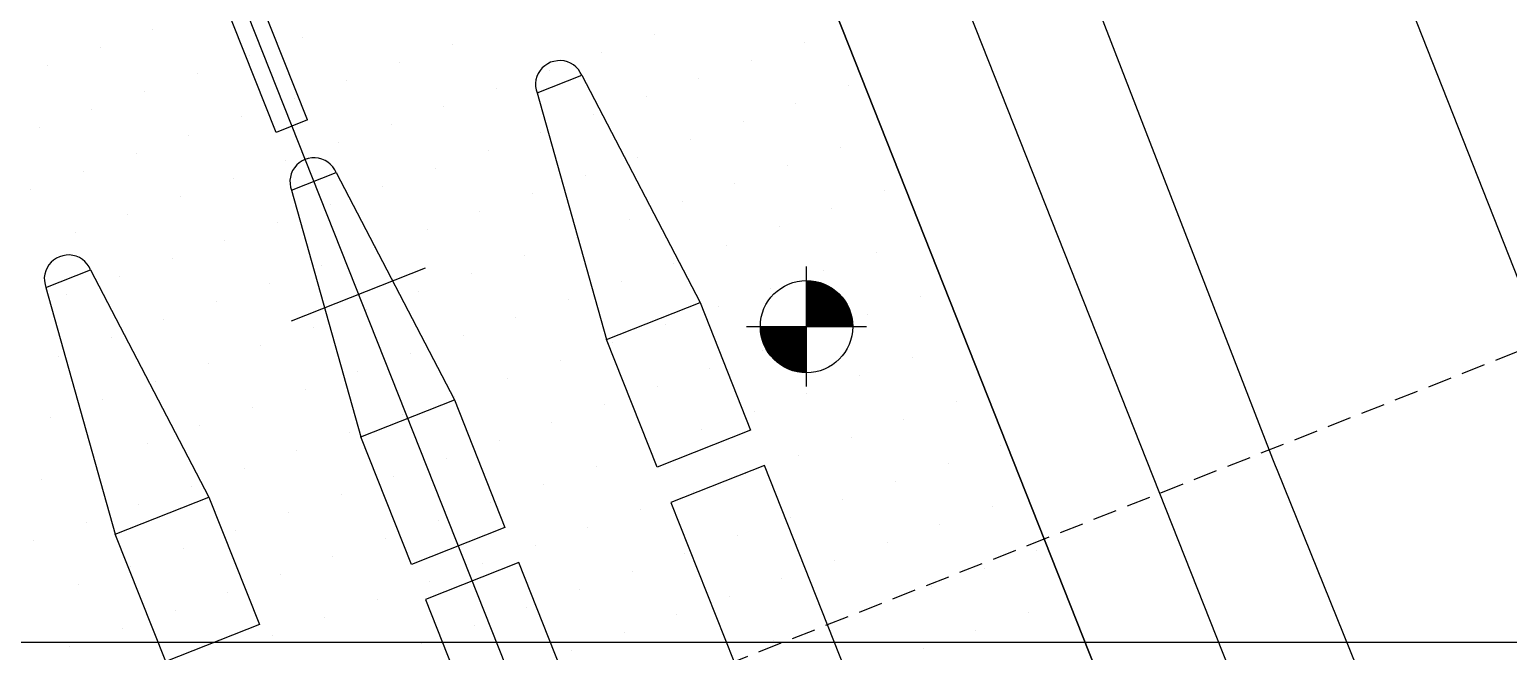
# Model space of a CAD drawing. Header units: metres. Extents: x 486561 to 486942, y 7083268 to 7083787.
# Drawn here: x 486748.4 to 486779.19, y 7083547.81 to 7083560.76 of the extents above; entities that cross this region are included whole.
import ezdxf

# ---------------------------------------------------------------- set-up
doc = ezdxf.new("R2010")
doc.units = ezdxf.units.M
doc.linetypes.add('DASHED', pattern=[0.75, 0.5, -0.25])
for name, color, linetype in [('ALAMBRADA', 45, 'Continuous'), ('C-ROAD', 7, 'Continuous'), ('C-ROAD-CNTR-N', 92, 'Continuous'), ('C-ROAD-CORR', 5, 'Continuous'), ('C-TINN-BNDY', 110, 'Continuous'), ('C-TOPO-FEAT', 94, 'Continuous'), ('CALZADA Y BORDE', 4, 'Continuous'), ('grilla', 254, 'Continuous')]:
    doc.layers.add(name, color=color, linetype=linetype)

msp = doc.modelspace()

# ---------------------------------------------------------------- linework, layer by layer
at = {"color": 7, "linetype": 'DASHED', "lineweight": -3}
msp.add_line((486794.7223304504, 7083560.129656383), (486723.1296555953, 7083531.777427557), dxfattribs=at)
at = {"color": 7}
msp.add_line((486753.8493769928, 7083554.698710332), (486756.6386173156, 7083555.803309092), dxfattribs=at)
at = {"color": 0, "linetype": 'ByBlock', "lineweight": -2}
for p, q in [((486764.5734856492, 7083553.32571682, 78.3), (486764.5734856492, 7083555.82571682, 78.3)), ((486763.3234856492, 7083554.57571682, 78.3), (486765.8234856492, 7083554.57571682, 78.3))]:
    msp.add_line(p, q, dxfattribs=at)
at = {"color": 0, "linetype": 'ByBlock', "lineweight": -2, "const_width": 0.9615384615380563, "elevation": 78.3}
for points in [[(486765.05425488, 7083554.57571682, 0.4142135623730949), (486764.5734856492, 7083555.056486051, 1)], [(486764.0927164185, 7083554.57571682, 0.4142135623730949), (486764.5734856492, 7083554.094947589, 1)]]:
    msp.add_lwpolyline(points, format="xyb", dxfattribs=at)
at = {"color": 0, "linetype": 'ByBlock', "lineweight": -2}
msp.add_circle((486764.5734856492, 7083554.57571682, 78.3), 0.9615384615384953, dxfattribs=at)
at = {"layer": 'ALAMBRADA', "color": 7}
msp.add_line((486779.6234856492, 7083554.98571682, 76.05), (486760.7534856492, 7083602.805716819, 76.05), dxfattribs=at)
at = {"layer": 'C-ROAD', "color": 7, "linetype": 'Continuous', "lineweight": -3}
msp.add_line((486759.9519169907, 7083574.32443339), (486779.0982955079, 7083525.977601129), dxfattribs=at)
at = {"layer": 'C-ROAD-CNTR-N', "color": 7, "linetype": 'Continuous', "lineweight": -3}
msp.add_line((486685.2860756493, 7083731.90289682), (486832.5659103965, 7083360.004187119), dxfattribs=at)
at = {"layer": 'C-ROAD-CORR', "color": 7, "linetype": 'Continuous'}
for p, q in [((486750.9587176855, 7083560.759545949), (486750.9587176855, 7083560.759545949)), ((486761.4042118595, 7083560.661098911), (486761.4042118595, 7083560.661098911)), ((486749.8623233276, 7083560.38416524), (486749.8623233276, 7083560.38416524)), ((486754.0750842912, 7083560.601603368), (486754.0750842912, 7083560.601603368)), ((486757.1914508961, 7083560.443660785), (486757.1914508961, 7083560.443660785)), ((486764.5205784643, 7083560.503156329), (486764.5205784643, 7083560.503156329)), ((486752.9786899334, 7083560.226222656), (486752.9786899334, 7083560.226222656)), ((486756.0950565382, 7083560.068280076), (486756.0950565382, 7083560.068280076)), ((486760.3078175015, 7083560.285718202), (486760.3078175015, 7083560.285718202)), ((486763.4241841064, 7083560.127775619), (486763.4241841064, 7083560.127775619)), ((486748.7659289697, 7083560.00878453), (486748.7659289697, 7083560.00878453)), ((486751.8822955755, 7083559.850841946), (486751.8822955755, 7083559.850841946)), ((486759.2114231436, 7083559.910337492), (486759.2114231436, 7083559.910337492)), ((486762.3277897485, 7083559.752394909), (486762.3277897485, 7083559.752394909)), ((486750.7859012176, 7083559.475461236), (486750.7859012176, 7083559.475461236)), ((486754.9986621803, 7083559.692899366), (486754.9986621803, 7083559.692899366)), ((486758.1150287857, 7083559.534956782), (486758.1150287857, 7083559.534956782)), ((486765.444156353, 7083559.594452325), (486765.444156353, 7083559.594452325)), ((486749.6895068597, 7083559.100080526), (486749.6895068597, 7083559.100080526)), ((486753.9022678224, 7083559.317518656), (486753.9022678224, 7083559.317518656)), ((486757.0186344278, 7083559.159576072), (486757.0186344278, 7083559.159576072)), ((486761.2313953906, 7083559.377014199), (486761.2313953906, 7083559.377014199)), ((486764.3477619951, 7083559.219071615), (486764.3477619951, 7083559.219071615)), ((486752.8058734647, 7083558.942137943), (486752.8058734647, 7083558.942137943)), ((486755.9222400699, 7083558.784195363), (486755.9222400699, 7083558.784195363)), ((486760.1350010327, 7083559.00163349), (486760.1350010327, 7083559.00163349)), ((486763.2513676372, 7083558.843690906), (486763.2513676372, 7083558.843690906)), ((486748.5931125018, 7083558.724699817), (486748.5931125018, 7083558.724699817)), ((486751.7094791068, 7083558.566757233), (486751.7094791068, 7083558.566757233)), ((486759.0386066748, 7083558.62625278), (486759.0386066748, 7083558.62625278)), ((486750.6130847489, 7083558.191376523), (486750.6130847489, 7083558.191376523)), ((486754.825845712, 7083558.408814653), (486754.825845712, 7083558.408814653)), ((486757.9422123168, 7083558.25087207), (486757.9422123168, 7083558.25087207)), ((486762.1549732793, 7083558.468310196), (486762.1549732793, 7083558.468310196)), ((486765.2713398843, 7083558.310367612), (486765.2713398843, 7083558.310367612)), ((486753.7294513533, 7083558.03343394), (486753.7294513533, 7083558.03343394)), ((486756.8458179589, 7083557.87549136), (486756.8458179589, 7083557.87549136)), ((486761.0585789214, 7083558.092929486), (486761.0585789214, 7083558.092929486)), ((486764.1749455263, 7083557.934986902), (486764.1749455263, 7083557.934986902)), ((486749.5166903909, 7083557.815995813), (486749.5166903909, 7083557.815995813)), ((486752.6330569953, 7083557.65805323), (486752.6330569953, 7083557.65805323)), ((486759.9621845635, 7083557.717548776), (486759.9621845635, 7083557.717548776)), ((486763.0785511684, 7083557.559606193), (486763.0785511684, 7083557.559606193)), ((486748.420296033, 7083557.440615104), (486748.420296033, 7083557.440615104)), ((486751.5366626374, 7083557.282672521), (486751.5366626374, 7083557.282672521)), ((486755.749423601, 7083557.50011065), (486755.749423601, 7083557.50011065)), ((486758.8657902055, 7083557.342168067), (486758.8657902055, 7083557.342168067)), ((486766.1949177734, 7083557.40166361), (486766.1949177734, 7083557.40166361)), ((486754.6530292431, 7083557.124729941), (486754.6530292431, 7083557.124729941)), ((486757.7693958476, 7083556.966787357), (486757.7693958476, 7083556.966787357)), ((486761.9821568105, 7083557.184225483), (486761.9821568105, 7083557.184225483)), ((486765.0985234155, 7083557.0262829), (486765.0985234155, 7083557.0262829)), ((486750.4402682795, 7083556.907291811), (486750.4402682795, 7083556.907291811)), ((486753.5566348845, 7083556.749349228), (486753.5566348845, 7083556.749349228)), ((486760.8857624526, 7083556.808844773), (486760.8857624526, 7083556.808844773)), ((486764.0021290575, 7083556.65090219), (486764.0021290575, 7083556.65090219)), ((486749.3438739216, 7083556.531911101), (486749.3438739216, 7083556.531911101)), ((486752.4602405266, 7083556.373968518), (486752.4602405266, 7083556.373968518)), ((486756.6730014897, 7083556.591406647), (486756.6730014897, 7083556.591406647)), ((486759.7893680947, 7083556.433464063), (486759.7893680947, 7083556.433464063)), ((486755.5766071318, 7083556.216025937), (486755.5766071318, 7083556.216025937)), ((486758.6929737368, 7083556.058083354), (486758.6929737368, 7083556.058083354)), ((486762.9057346996, 7083556.27552148), (486762.9057346996, 7083556.27552148)), ((486766.0221013046, 7083556.117578897), (486766.0221013046, 7083556.117578897)), ((486751.3638461687, 7083555.998587809), (486751.3638461687, 7083555.998587809)), ((486754.4802127741, 7083555.840645224), (486754.4802127741, 7083555.840645224)), ((486761.8093403417, 7083555.900140771), (486761.8093403417, 7083555.900140771)), ((486764.9257069466, 7083555.742198187), (486764.9257069466, 7083555.742198187)), ((486750.2674518108, 7083555.623207099), (486750.2674518108, 7083555.623207099)), ((486753.3838184162, 7083555.465264514), (486753.3838184162, 7083555.465264514)), ((486757.5965793789, 7083555.682702644), (486757.5965793789, 7083555.682702644)), ((486760.7129459838, 7083555.524760061), (486760.7129459838, 7083555.524760061)), ((486749.1710574529, 7083555.247826389), (486749.1710574529, 7083555.247826389)), ((486752.2874240582, 7083555.089883804), (486752.2874240582, 7083555.089883804)), ((486756.500185021, 7083555.307321934), (486756.500185021, 7083555.307321934)), ((486759.6165516259, 7083555.149379351), (486759.6165516259, 7083555.149379351)), ((486763.8293125887, 7083555.366817477), (486763.8293125887, 7083555.366817477)), ((486766.9456791941, 7083555.208874896), (486766.9456791941, 7083555.208874896)), ((486755.4037906631, 7083554.931941224), (486755.4037906631, 7083554.931941224)), ((486762.7329182308, 7083554.991436767), (486762.7329182308, 7083554.991436767)), ((486765.8492848361, 7083554.833494186), (486765.8492848361, 7083554.833494186)), ((486751.1910297003, 7083554.714503095), (486751.1910297003, 7083554.714503095)), ((486754.3073963048, 7083554.556560512), (486754.3073963048, 7083554.556560512)), ((486758.520157268, 7083554.773998641), (486758.520157268, 7083554.773998641)), ((486761.6365238729, 7083554.616056058), (486761.6365238729, 7083554.616056058)), ((486750.0946353424, 7083554.339122385), (486750.0946353424, 7083554.339122385)), ((486753.2110019469, 7083554.181179802), (486753.2110019469, 7083554.181179802)), ((486757.4237629101, 7083554.398617932), (486757.4237629101, 7083554.398617932)), ((486760.540129515, 7083554.240675348), (486760.540129515, 7083554.240675348)), ((486767.8692570824, 7083554.300170891), (486767.8692570824, 7083554.300170891)), ((486748.9982409845, 7083553.963741675), (486748.9982409845, 7083553.963741675)), ((486756.3273685522, 7083554.023237222), (486756.3273685522, 7083554.023237222)), ((486759.4437351571, 7083553.865294638), (486759.4437351571, 7083553.865294638)), ((486763.65649612, 7083554.082732764), (486763.65649612, 7083554.082732764)), ((486766.7728627245, 7083553.924790181), (486766.7728627245, 7083553.924790181)), ((486752.114607589, 7083553.805799092), (486752.114607589, 7083553.805799092)), ((486755.2309741935, 7083553.647856508), (486755.2309741935, 7083553.647856508)), ((486762.5601017621, 7083553.707352054), (486762.5601017621, 7083553.707352054)), ((486765.6764683666, 7083553.549409471), (486765.6764683666, 7083553.549409471)), ((486751.0182132311, 7083553.430418382), (486751.0182132311, 7083553.430418382)), ((486754.1345798356, 7083553.272475799), (486754.1345798356, 7083553.272475799)), ((486758.3473407992, 7083553.489913928), (486758.3473407992, 7083553.489913928)), ((486761.4637074042, 7083553.331971345), (486761.4637074042, 7083553.331971345)), ((486749.9218188731, 7083553.055037673), (486749.9218188731, 7083553.055037673)), ((486757.2509464413, 7083553.114533219), (486757.2509464413, 7083553.114533219)), ((486760.3673130462, 7083552.956590635), (486760.3673130462, 7083552.956590635)), ((486764.5800740087, 7083553.174028762), (486764.5800740087, 7083553.174028762)), ((486767.6964406131, 7083553.016086178), (486767.6964406131, 7083553.016086178)), ((486748.8254245152, 7083552.679656963), (486748.8254245152, 7083552.679656963)), ((486753.0381854777, 7083552.897095089), (486753.0381854777, 7083552.897095089)), ((486756.1545520831, 7083552.739152506), (486756.1545520831, 7083552.739152506)), ((486763.4836796508, 7083552.798648052), (486763.4836796508, 7083552.798648052)), ((486766.6000462552, 7083552.640705468), (486766.6000462552, 7083552.640705468)), ((486751.9417911198, 7083552.521714379), (486751.9417911198, 7083552.521714379)), ((486755.0581577251, 7083552.363771796), (486755.0581577251, 7083552.363771796)), ((486759.2709186883, 7083552.581209925), (486759.2709186883, 7083552.581209925)), ((486762.3872852928, 7083552.423267342), (486762.3872852928, 7083552.423267342)), ((486750.8453967618, 7083552.146333669), (486750.8453967618, 7083552.146333669)), ((486758.1745243304, 7083552.205829215), (486758.1745243304, 7083552.205829215)), ((486761.2908909349, 7083552.047886632), (486761.2908909349, 7083552.047886632)), ((486765.5036518973, 7083552.265324758), (486765.5036518973, 7083552.265324758)), ((486768.6200185022, 7083552.107382175), (486768.6200185022, 7083552.107382175)), ((486749.7490024039, 7083551.77095296), (486749.7490024039, 7083551.77095296)), ((486753.9617633672, 7083551.988391086), (486753.9617633672, 7083551.988391086)), ((486757.0781299725, 7083551.830448505), (486757.0781299725, 7083551.830448505)), ((486764.4072575394, 7083551.889944049), (486764.4072575394, 7083551.889944049)), ((486767.5236241443, 7083551.732001465), (486767.5236241443, 7083551.732001465)), ((486748.652608046, 7083551.39557225), (486748.652608046, 7083551.39557225)), ((486752.8653690093, 7083551.613010377), (486752.8653690093, 7083551.613010377)), ((486755.9817356138, 7083551.455067792), (486755.9817356138, 7083551.455067792)), ((486760.194496577, 7083551.672505923), (486760.194496577, 7083551.672505923)), ((486763.3108631815, 7083551.514563339), (486763.3108631815, 7083551.514563339)), ((486751.7689746514, 7083551.237629667), (486751.7689746514, 7083551.237629667)), ((486759.0981022191, 7083551.297125213), (486759.0981022191, 7083551.297125213)), ((486762.2144688236, 7083551.139182629), (486762.2144688236, 7083551.139182629)), ((486766.4272297864, 7083551.356620755), (486766.4272297864, 7083551.356620755)), ((486750.6725802935, 7083550.862248957), (486750.6725802935, 7083550.862248957)), ((486754.8853412559, 7083551.079687082), (486754.8853412559, 7083551.079687082)), ((486758.0017078612, 7083550.921744503), (486758.0017078612, 7083550.921744503)), ((486765.3308354285, 7083550.981240045), (486765.3308354285, 7083550.981240045)), ((486768.4472020339, 7083550.823297461), (486768.4472020339, 7083550.823297461)), ((486749.5761859356, 7083550.486868247), (486749.5761859356, 7083550.486868247)), ((486753.788946898, 7083550.704306372), (486753.788946898, 7083550.704306372)), ((486756.9053135029, 7083550.54636379), (486756.9053135029, 7083550.54636379)), ((486761.1180744657, 7083550.763801919), (486761.1180744657, 7083550.763801919)), ((486764.2344410706, 7083550.605859336), (486764.2344410706, 7083550.605859336)), ((486752.6925525401, 7083550.328925663), (486752.6925525401, 7083550.328925663)), ((486755.808919145, 7083550.17098308), (486755.808919145, 7083550.17098308)), ((486760.0216801077, 7083550.38842121), (486760.0216801077, 7083550.38842121)), ((486763.1380467127, 7083550.230478626), (486763.1380467127, 7083550.230478626)), ((486767.350807676, 7083550.447916752), (486767.350807676, 7083550.447916752)), ((486748.4797915777, 7083550.111487538), (486748.4797915777, 7083550.111487538)), ((486751.5961581822, 7083549.953544953), (486751.5961581822, 7083549.953544953)), ((486758.9252857498, 7083550.0130405), (486758.9252857498, 7083550.0130405)), ((486762.0416523548, 7083549.855097916), (486762.0416523548, 7083549.855097916)), ((486766.2544133181, 7083550.072536042), (486766.2544133181, 7083550.072536042)), ((486769.3707799227, 7083549.914593461), (486769.3707799227, 7083549.914593461)), ((486750.4997638243, 7083549.578164243), (486750.4997638243, 7083549.578164243)), ((486754.7125247871, 7083549.79560237), (486754.7125247871, 7083549.79560237)), ((486757.8288913919, 7083549.63765979), (486757.8288913919, 7083549.63765979)), ((486765.1580189602, 7083549.697155332), (486765.1580189602, 7083549.697155332)), ((486753.6161304292, 7083549.42022166), (486753.6161304292, 7083549.42022166)), ((486756.7324970342, 7083549.262279077), (486756.7324970342, 7083549.262279077)), ((486760.9452579968, 7083549.479717206), (486760.9452579968, 7083549.479717206)), ((486764.0616246022, 7083549.321774622), (486764.0616246022, 7083549.321774622)), ((486768.2743855648, 7083549.539212751), (486768.2743855648, 7083549.539212751)), ((486749.4033694664, 7083549.202783533), (486749.4033694664, 7083549.202783533)), ((486752.5197360713, 7083549.044840951), (486752.5197360713, 7083549.044840951)), ((486759.8488636389, 7083549.104336496), (486759.8488636389, 7083549.104336496)), ((486762.9652302443, 7083548.946393913), (486762.9652302443, 7083548.946393913)), ((486767.1779912069, 7083549.163832041), (486767.1779912069, 7083549.163832041)), ((486751.4233417134, 7083548.669460241), (486751.4233417134, 7083548.669460241)), ((486755.6361026763, 7083548.886898367), (486755.6361026763, 7083548.886898367)), ((486758.752469281, 7083548.728955787), (486758.752469281, 7083548.728955787)), ((486766.0815968488, 7083548.788451329), (486766.0815968488, 7083548.788451329)), ((486769.1979634538, 7083548.630508746), (486769.1979634538, 7083548.630508746)), ((486754.5397083184, 7083548.511517657), (486754.5397083184, 7083548.511517657)), ((486757.6560749232, 7083548.353575074), (486757.6560749232, 7083548.353575074)), ((486761.8688358864, 7083548.571013203), (486761.8688358864, 7083548.571013203)), ((486764.9852024909, 7083548.413070619), (486764.9852024909, 7083548.413070619)), ((486750.3269473555, 7083548.294079531), (486750.3269473555, 7083548.294079531)), ((486753.4433139605, 7083548.136136947), (486753.4433139605, 7083548.136136947)), ((486760.7724415285, 7083548.195632493), (486760.7724415285, 7083548.195632493)), ((486763.888808133, 7083548.037689909), (486763.888808133, 7083548.037689909)), ((486768.1015690959, 7083548.255128036), (486768.1015690959, 7083548.255128036)), ((486749.2305529976, 7083547.918698821), (486749.2305529976, 7083547.918698821)), ((486756.5596805653, 7083547.978194364), (486756.5596805653, 7083547.978194364)), ((486759.6760471706, 7083547.820251783), (486759.6760471706, 7083547.820251783)), ((486767.0051747379, 7083547.879747326), (486767.0051747379, 7083547.879747326))]:
    msp.add_line(p, q, dxfattribs=at)
at = {"layer": 'C-TINN-BNDY', "color": 7, "linetype": 'Continuous', "lineweight": -3}
for p, q in [((486770.6938159352, 7083561.070087427, 77.89112104011376), (486774.2033426483, 7083552.003698826, 77.85200548247326)), ((486774.2033426483, 7083552.003698826, 77.85200548247326), (486774.2735106045, 7083551.825114596, 77.85074878533636)), ((486774.2735106045, 7083551.825114596, 77.85074878533636), (486774.3008906732, 7083551.755881078, 77.85025376402753)), ((486774.3008906732, 7083551.755881078, 77.85025376402753), (486774.3306271051, 7083551.681686657, 77.84970586913718)), ((486774.3306271051, 7083551.681686657, 77.84970586913718), (486774.3694271183, 7083551.58260653, 77.84901436885278)), ((486774.3694271183, 7083551.58260653, 77.84901436885278), (486776.3060999032, 7083546.803844317, 77.78809794378488))]:
    msp.add_line(p, q, dxfattribs=at)
at = {"layer": 'C-TOPO-FEAT', "color": 7, "linetype": 'Continuous', "lineweight": -3}
for p, q in [((486781.5035099889, 7083526.930117452), (486762.3571314717, 7083575.276949713)), ((486779.0982955077, 7083525.977601129), (486759.9519169905, 7083574.32443339))]:
    msp.add_line(p, q, dxfattribs=at)
at = {"layer": 'CALZADA Y BORDE', "color": 7, "extrusion": (-0.05868988459241529, 0.1482175699567987, 0.9872117550974717)}
for p, q in [((486754.1802495009, 7083558.879523893, -65.21662606712337), (486717.8351361363, 7083650.666795497, -81.15806596335915)), ((486753.5294155758, 7083558.621812423, -65.21662606697376), (486717.1843022119, 7083650.409084027, -81.158065963358)), ((486759.1241085425, 7083560.011050926, -65.08560409734491), (486759.0717104606, 7083559.967368156, -65.08216074621305)), ((486759.185817764, 7083560.050775759, -65.08789966464974), (486759.1241085425, 7083560.011050926, -65.08560409734491)), ((486759.2434495416, 7083560.081241161, -65.08904744836036), (486759.185817764, 7083560.050775759, -65.08789966464974)), ((486759.313009308, 7083560.101139944, -65.08789966476616), (486759.2434495416, 7083560.081241161, -65.08904744836036)), ((486759.3851859223, 7083560.114430041, -65.0856040972285), (486759.313009308, 7083560.101139944, -65.08789966476616)), ((486759.4532850928, 7083560.118460709, -65.08216074621305), (486759.3851859223, 7083560.114430041, -65.0856040972285)), ((486759.5266179599, 7083560.109274012, -65.07642182800919), (486759.4532850928, 7083560.118460709, -65.08216074621305)), ((486759.5958733832, 7083560.090827883, -65.0695351260947), (486759.5266179599, 7083560.109274012, -65.07642182800919)), ((486759.6610513635, 7083560.063122322, -65.06150064000394), (486759.5958733832, 7083560.090827883, -65.0695351260947)), ((486759.7221518991, 7083560.026157334, -65.05231837078463), (486759.6610513635, 7083560.063122322, -65.06150064000394)), ((486759.7698638512, 7083559.983890853, -65.04313610156532), (486759.7221518991, 7083560.026157334, -65.05231837078463)), ((486758.9389197587, 7083559.716019986, -65.05231837066822), (486758.9263830849, 7083559.649896786, -65.04313610144891)), ((486758.9581507238, 7083559.784793935, -65.06150064023677), (486758.9389197587, 7083559.716019986, -65.05231837066822)), ((486758.9866928298, 7083559.849609946, -65.06953512597829), (486758.9581507238, 7083559.784793935, -65.06150064023677)), ((486758.9621059311, 7083559.442340482, -65.00985037477221), (486759.8926124911, 7083559.810794255, -65.00985037488863)), ((486759.024546075, 7083559.910468019, -65.07642182789277), (486758.9866928298, 7083559.849609946, -65.06953512597829)), ((486759.0717104606, 7083559.967368156, -65.08216074621305), (486759.024546075, 7083559.910468019, -65.07642182789277)), ((486759.8228095, 7083559.928407002, -65.03165826480836), (486759.7698638512, 7083559.983890853, -65.04313610156532)), ((486759.8623665653, 7083559.86762166, -65.0201804281678), (486759.8228095, 7083559.928407002, -65.03165826480836)), ((486759.8926124911, 7083559.810794255, -65.00985037488863), (486759.8623665653, 7083559.86762166, -65.0201804281678)), ((486759.8926124911, 7083559.810794255, -65.00985037488863), (486762.3561642448, 7083555.075564377, -64.15245597157627)), ((486758.9263830849, 7083559.649896786, -65.04313610144891), (486758.9324686912, 7083559.575857709, -65.03165826469194)), ((486758.9324686912, 7083559.575857709, -65.03165826469194), (486758.9452485892, 7083559.504469383, -65.0201804281678)), ((486758.9452485892, 7083559.504469383, -65.0201804281678), (486758.9621059311, 7083559.442340482, -65.00985037477221)), ((486758.9621059311, 7083559.442340482, -65.00985037477221), (486760.4081253305, 7083554.30419713, -64.15245597169269)), ((486754.1802495019, 7083558.879523891, -65.21662606633319), (486753.529415575, 7083558.621812422, -65.21662606685884)), ((486753.9107435688, 7083557.885863373, -65.07646892755292), (486753.8728903227, 7083557.8250053, -65.06958222563844)), ((486753.957907954, 7083557.94276351, -65.08220784598961), (486753.9107435688, 7083557.885863373, -65.07646892755292)), ((486754.0103060359, 7083557.986446279, -65.08565119688865), (486753.957907954, 7083557.94276351, -65.08220784598961)), ((486754.0720152569, 7083558.026171113, -65.08794676430989), (486754.0103060359, 7083557.986446279, -65.08565119688865)), ((486754.1296470354, 7083558.056636516, -65.08909454802051), (486754.0720152569, 7083558.026171113, -65.08794676430989)), ((486754.1992068014, 7083558.076535298, -65.08794676430989), (486754.1296470354, 7083558.056636516, -65.08909454802051)), ((486754.2713834157, 7083558.089825395, -65.08565119688865), (486754.1992068014, 7083558.076535298, -65.08794676430989)), ((486754.3394825866, 7083558.093856064, -65.08220784598961), (486754.2713834157, 7083558.089825395, -65.08565119688865)), ((486754.4128154533, 7083558.084669366, -65.07646892766934), (486754.3394825866, 7083558.093856064, -65.08220784598961)), ((486754.4820708765, 7083558.066223237, -65.06958222563844), (486754.4128154533, 7083558.084669366, -65.07646892766934)), ((486754.5472488559, 7083558.038517677, -65.06154773989692), (486754.4820708765, 7083558.066223237, -65.06958222563844)), ((486754.6083493929, 7083558.001552687, -65.05236547032837), (486754.5472488559, 7083558.038517677, -65.06154773989692)), ((486754.6560613445, 7083557.959286206, -65.04318320110906), (486754.6083493929, 7083558.001552687, -65.05236547032837)), ((486754.7090069933, 7083557.903802357, -65.03170536446851), (486754.6560613445, 7083557.959286206, -65.04318320110906)), ((486754.7485640587, 7083557.843017015, -65.02022752782796), (486754.7090069933, 7083557.903802357, -65.03170536446851)), ((486753.8251172525, 7083557.691415341, -65.05236547032837), (486753.8125805787, 7083557.62529214, -65.04318320099264)), ((486753.8125805787, 7083557.62529214, -65.04318320099264), (486753.8186661846, 7083557.551253065, -65.03170536435209)), ((486753.8186661846, 7083557.551253065, -65.03170536435209), (486753.8314460821, 7083557.479864736, -65.02022752782796)), ((486753.8443482176, 7083557.760189288, -65.06154773989692), (486753.8251172525, 7083557.691415341, -65.05236547032837)), ((486753.8728903227, 7083557.8250053, -65.06958222563844), (486753.8443482176, 7083557.760189288, -65.06154773989692)), ((486753.8483034244, 7083557.417735836, -65.00989747443236), (486754.7788099849, 7083557.786189608, -65.00989747443236)), ((486754.7788099849, 7083557.786189608, -65.00989747443236), (486754.7485640587, 7083557.843017015, -65.02022752782796)), ((486754.7788099849, 7083557.786189608, -65.00989747454878), (486757.2423617381, 7083553.050959731, -64.15250307135284)), ((486753.8314460821, 7083557.479864736, -65.02022752782796), (486753.8483034244, 7083557.417735836, -65.00989747443236)), ((486753.8483034244, 7083557.417735836, -65.00989747443236), (486755.2943228248, 7083552.279592482, -64.15250307112001)), ((486749.0158445348, 7083556.032031869, -65.08914164768066), (486748.9582127577, 7083556.001566466, -65.08799386385363)), ((486749.0854043013, 7083556.05193065, -65.08799386397004), (486749.0158445348, 7083556.032031869, -65.08914164768066)), ((486749.1575809161, 7083556.065220749, -65.0856982965488), (486749.0854043013, 7083556.05193065, -65.08799386397004)), ((486749.2256800861, 7083556.069251416, -65.08225494564977), (486749.1575809161, 7083556.065220749, -65.0856982965488)), ((486749.2990129532, 7083556.060064719, -65.07651602732949), (486749.2256800861, 7083556.069251416, -65.08225494564977)), ((486749.368268376, 7083556.041618591, -65.06962932541501), (486749.2990129532, 7083556.060064719, -65.07651602732949)), ((486749.4334463559, 7083556.013913031, -65.06159483955707), (486749.368268376, 7083556.041618591, -65.06962932541501)), ((486749.4945468928, 7083555.976948041, -65.05241256998852), (486749.4334463559, 7083556.013913031, -65.06159483955707)), ((486748.7305457171, 7083555.735584643, -65.06159483955707), (486748.7113147515, 7083555.666810694, -65.05241256998852)), ((486748.7590878226, 7083555.800400654, -65.06962932529859), (486748.7305457171, 7083555.735584643, -65.06159483955707)), ((486748.7345009244, 7083555.39313119, -65.00994457409251), (486749.6650074844, 7083555.761584963, -65.00994457432535)), ((486748.7969410687, 7083555.861258727, -65.07651602721307), (486748.7590878226, 7083555.800400654, -65.06962932529859)), ((486748.8441054539, 7083555.918158864, -65.08225494564977), (486748.7969410687, 7083555.861258727, -65.07651602721307)), ((486748.8965035353, 7083555.961841634, -65.08569829666521), (486748.8441054539, 7083555.918158864, -65.08225494564977)), ((486748.9582127577, 7083556.001566466, -65.08799386385363), (486748.8965035353, 7083555.961841634, -65.08569829666521)), ((486749.5422588445, 7083555.93468156, -65.04323030100204), (486749.4945468928, 7083555.976948041, -65.05241256998852)), ((486749.5952044937, 7083555.87919771, -65.03175246412866), (486749.5422588445, 7083555.93468156, -65.04323030100204)), ((486749.6347615591, 7083555.818412368, -65.0202746274881), (486749.5952044937, 7083555.87919771, -65.03175246412866)), ((486749.6650074844, 7083555.761584963, -65.00994457432535), (486749.6347615591, 7083555.818412368, -65.0202746274881)), ((486749.6650074844, 7083555.761584963, -65.00994457444176), (486752.128559238, 7083551.026355085, -64.15255017101299)), ((486748.7113147515, 7083555.666810694, -65.05241256998852), (486748.6987780782, 7083555.600687494, -65.04323030076921)), ((486748.6987780782, 7083555.600687494, -65.04323030076921), (486748.704863684, 7083555.526648418, -65.03175246401224)), ((486748.704863684, 7083555.526648418, -65.03175246401224), (486748.7176435825, 7083555.455260091, -65.0202746274881)), ((486748.7176435825, 7083555.455260091, -65.0202746274881), (486748.7345009244, 7083555.39313119, -65.00994457409251)), ((486748.7345009244, 7083555.39313119, -65.00994457409251), (486750.1805203247, 7083550.254987837, -64.15255017089657)), ((486760.4081253305, 7083554.30419713, -64.15245597169269), (486762.3561642448, 7083555.075564377, -64.15245597157627)), ((486762.3561642448, 7083555.075564377, -64.15245597157627), (486763.4081372063, 7083552.418873587, -63.69104693515692)), ((486761.4600982925, 7083551.647506339, -63.69104693515692), (486760.4081253305, 7083554.30419713, -64.15245597169269)), ((486755.2943228248, 7083552.279592482, -64.15250307123642), (486757.2423617381, 7083553.050959731, -64.15250307135284)), ((486757.2423617381, 7083553.050959731, -64.15250307135284), (486758.2943346987, 7083550.394268942, -63.6910940350499)), ((486763.4081372063, 7083552.418873587, -63.69104693515692), (486761.4600982925, 7083551.647506339, -63.69104693515692)), ((486756.3462957854, 7083549.622901694, -63.6910940350499), (486755.2943228248, 7083552.279592482, -64.15250307123642)), ((486763.6986073519, 7083551.685309713, -63.56364294746891), (486761.7505684381, 7083550.913942466, -63.56364294746891)), ((486766.2971375769, 7083545.122886944, -62.42389376077335), (486763.6986073519, 7083551.685309713, -63.56364294746891)), ((486750.1805203247, 7083550.254987837, -64.15255017101299), (486752.128559238, 7083551.026355085, -64.15255017101299)), ((486752.128559238, 7083551.026355085, -64.15255017101299), (486753.1805321991, 7083548.369664296, -63.69114113471005)), ((486761.7505684381, 7083550.913942466, -63.56364294746891), (486764.3490986631, 7083544.351519694, -62.42389376065694)), ((486751.2324932858, 7083547.598297047, -63.69114113459364), (486750.1805203247, 7083550.254987837, -64.15255017101299)), ((486758.2943346987, 7083550.394268942, -63.6910940350499), (486756.3462957854, 7083549.622901694, -63.6910940350499)), ((486758.5848048448, 7083549.660705067, -63.5636900474783), (486756.636765932, 7083548.889337819, -63.56369004736189)), ((486761.1833350703, 7083543.098282297, -62.42394086066633), (486758.5848048448, 7083549.660705067, -63.5636900474783)), ((486756.636765932, 7083548.889337819, -63.56369004736189), (486759.2352961565, 7083542.326915049, -62.42394086066633)), ((486753.1805321991, 7083548.369664296, -63.69114113471005), (486751.2324932858, 7083547.598297047, -63.69114113459364))]:
    msp.add_line(p, q, dxfattribs=at)
at = {"layer": 'grilla', "color": 7}
msp.add_line((486561.4510690507, 7083548.005716819), (486941.5490802203, 7083548.005716819), dxfattribs=at)

doc.saveas('drawing.dxf')
